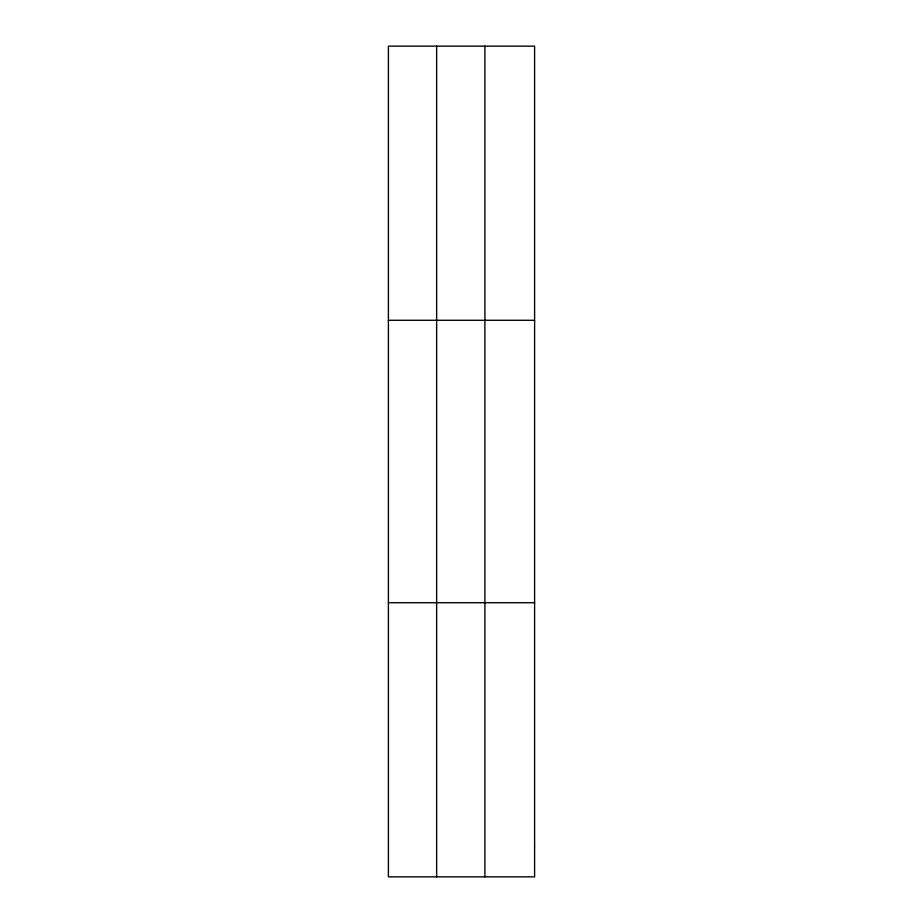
<?xml version="1.0" encoding="UTF-8"?>
<svg xmlns="http://www.w3.org/2000/svg" width="923" height="923" viewBox="0 0 923 923"><rect width="100%" height="100%" fill="white"/><g stroke="black" fill="none" stroke-linecap="round" stroke-linejoin="round"><path stroke-width="1.38" d="M436.648 876.85L436.648 46.15M484.898 876.85L484.898 46.15M388.398 320.281L534.602 320.281M388.398 602.719L534.602 602.719M534.602 846.391L534.602 876.85L388.398 876.85L388.398 46.15L534.602 46.15L534.602 846.391"/></g></svg>
